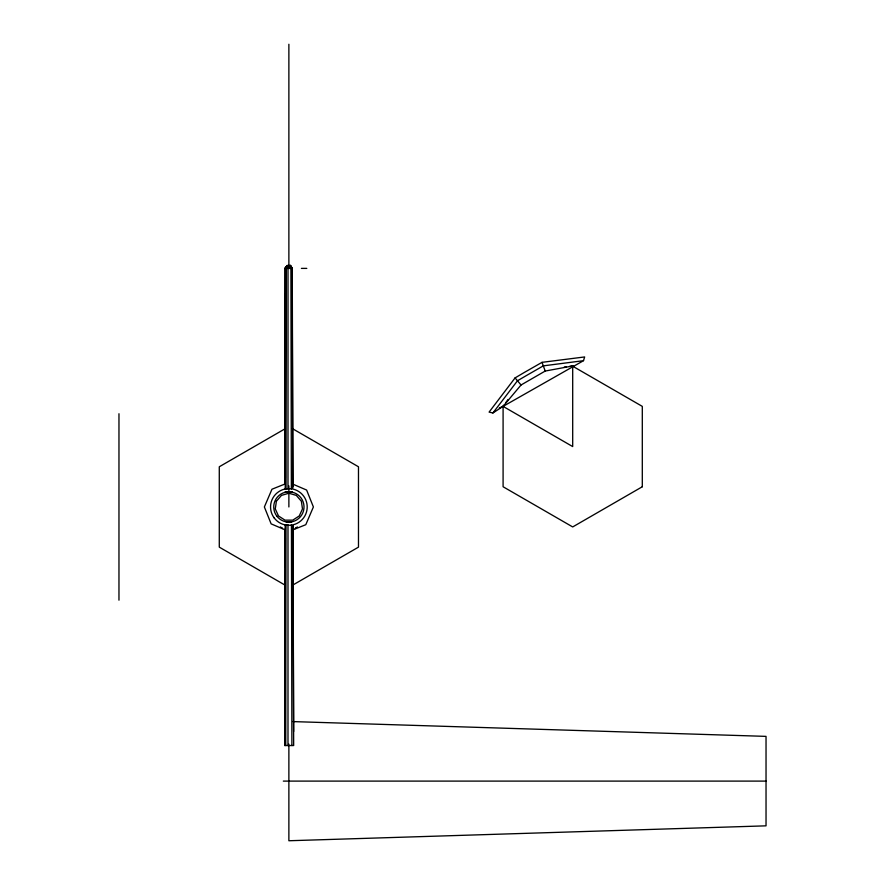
<?xml version="1.0" encoding="UTF-8"?>
<svg xmlns="http://www.w3.org/2000/svg" width="885" height="885" viewBox="0 0 885 885"><rect width="100%" height="100%" fill="white"/><g stroke="black" fill="none" stroke-linecap="round" stroke-linejoin="round"><path stroke-width="1.33" d="M292.913 525.933L293.665 745.535L284.793 745.535L285.357 538.003M284.937 294.152L285.379 477.789M285.744 745.535L286.01 524.672M286.043 489.25L286.309 268.387L287.205 265.5L290.557 265.445L292.249 268.387L292.902 486.706M287.99 489.25L288.012 268.354L286.928 266.064L290.501 265.5L292.161 268.387L292.802 487.978M284.793 745.535L285.169 524.672M285.224 489.25L285.601 268.387L286.928 266.064M284.837 529.363L284.804 566.931M583.503 360.682L584.653 356.943L542.04 362.341L524.263 372.485L515.081 377.906L489.095 412.111L492.912 412.974L503.089 406.381L583.503 360.682L543.324 365.859L526.011 375.782L517.482 380.771L492.912 412.974M286.309 268.387L288.012 268.354L289.583 266.064L290.911 268.387L291.364 489.25M285.921 266.827L284.793 268.387L284.848 484.161M508.045 399.522L505.91 402.421M502.603 406.58L503.72 405.23M569.63 366.423L573.115 365.881L545.204 371.047L521.033 384.997L503.089 406.381L499.273 407.952M287.194 265.445L286.596 266.097M295.933 527.991L295.28 528.555L296.176 527.825M296.729 527.394L297.338 526.929M285.346 428.628L219.281 466.771L219.281 547.14L285.346 585.284M292.415 585.284L358.48 547.14L358.48 466.771L292.415 428.628M287.183 267.104L284.793 268.387L292.249 268.387M289.616 265.909L290.557 265.445M285.258 483.896L271.972 489.217L264.372 506.961L271.142 523.876L285.081 529.838M292.504 530.015L305.79 524.694L313.39 506.961L306.619 490.047L292.681 484.073M564.276 367.065L566.079 366.866M285.844 266.927L287.525 266.927M301.42 268.387L306.796 268.387M285.224 491.783L292.271 491.783M286.253 522.128L291.619 522.128M283.322 781.101L766.034 781.101M288.012 268.354L290.911 268.387M293.012 721.596L766.034 736.375L766.034 825.838L288.875 840.75L288.875 744.119M280.423 526.929L281.032 527.394M281.585 527.825L282.481 528.555L281.828 527.991M515.081 377.906L521.033 384.997M542.04 362.341L545.204 371.047M293.012 525.933L293.621 731.574M291.442 524.672L291.895 745.535M288.875 44.25L288.875 265.5M288.875 485.898L288.875 506.961M287.99 524.672L287.99 745.535M118.966 413.738L118.966 600.174M276.385 501.253L275.279 508.919L278.498 515.955L285.003 520.148L292.747 520.148L299.263 515.955L302.482 508.919L301.376 501.253L296.309 495.401L288.875 493.222L281.452 495.401L276.385 501.253M642.3 486.75L572.695 526.94L503.089 486.75L503.089 406.381L572.695 446.571L572.695 366.202L642.3 406.381L642.3 486.75M274.195 517.946A18.342 18.342 0 0 0 305.734 514.174A18.342 18.342 0 0 0 286.707 488.752A18.342 18.342 0 0 0 274.195 517.946M276.762 516.032A15.133 15.133 0 0 0 302.792 512.913A15.133 15.133 0 0 0 287.083 491.927A15.133 15.133 0 0 0 276.762 516.032"/></g></svg>
